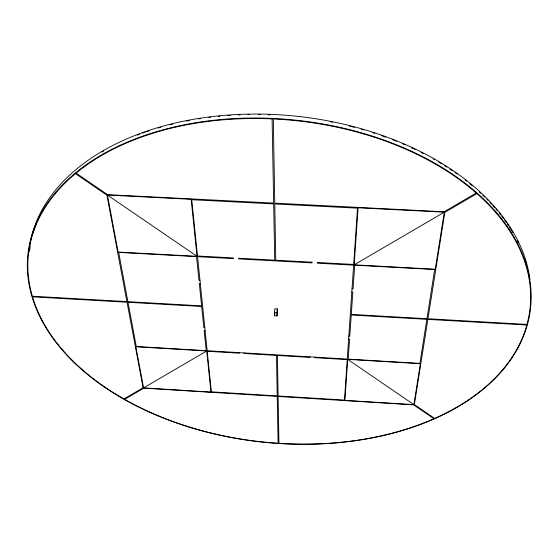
<?xml version="1.0" encoding="UTF-8"?>
<svg xmlns="http://www.w3.org/2000/svg" width="558" height="558" viewBox="0 0 558 558"><rect width="100%" height="100%" fill="white"/><g stroke="black" fill="none" stroke-linecap="round" stroke-linejoin="round"><path stroke-width="0.84" d="M309.899 356.841L309.885 357.406L277.41 355.467L278.114 395.964L344.474 400.072L347.222 359.631L314.607 357.685L314.621 357.12M347.711 359.38L344.907 400.351L413.876 404.627L420.341 363.704L347.711 359.38L413.876 404.627M354.184 264.82L358.09 207.799L444.28 212.179L435.268 269.214L354.184 264.82L444.28 212.179M276.991 315.919L277.347 308.923L274.864 308.776L274.452 312.633L274.515 315.779L276.991 315.919L277.347 308.923M274.515 315.779L274.843 312.696M143.566 387.88L206.732 350.975L210.945 392.058L143.566 387.88L135.859 346.755L206.732 350.975M107.429 195.049L191.157 199.304L197.009 256.31L118.108 252.042L107.429 195.049L197.009 256.31M199.98 280.311L198.969 280.255L196.528 256.631L118.687 252.418L127.887 301.662L201.612 305.861L199.311 283.583L200.315 283.638M352.028 288.758L353.061 288.814L354.693 265.203L434.682 269.535L426.94 318.709L351.296 314.391L352.83 292.134L351.805 292.078M274.452 312.633L276.942 312.78M204.821 327.713L203.858 327.658L201.675 306.488L128.005 302.29L136.271 346.497L206.237 350.668L204.165 330.643L205.121 330.699M348.82 336.104L349.789 336.16L351.254 315.019L426.842 319.336L419.909 363.391L348.206 359.122L349.587 339.138L348.617 339.083M239.403 352.642L239.438 353.207L207.227 351.289L211.363 391.828L277.221 395.908L276.468 355.411L244.118 353.486L244.083 352.921M272.095 118.394A252.767 161.841 6.1 0 0 64.63 352.726A252.767 161.841 6.1 0 0 500.707 372.458A252.767 161.841 6.1 0 0 272.702 118.422L272.095 118.449L273.657 203.105L107.582 194.658L76.118 173.133A251.428 161.053 6.1 0 1 272.102 118.924M28.953 252.181A251.986 162.043 6.1 0 1 276.559 114.634A251.986 162.043 6.1 0 1 529.933 279.418M29.637 250.563A250.514 161.102 6.1 0 1 30.167 246.483M32.999 233.328A250.514 161.102 6.1 0 1 35.998 224.302M41.871 211.412A250.514 161.102 6.1 0 1 43.161 209.048M330.845 121.916A250.626 161.248 6.1 0 1 332.547 122.251M349.28 126.024A250.626 161.248 6.1 0 1 350.926 126.436M351.791 126.659A250.626 161.248 6.1 0 1 354.379 127.329M361.27 129.226A250.626 161.248 6.1 0 1 363.844 129.965M372.367 132.574A250.626 161.248 6.1 0 1 374.906 133.397M381.616 135.678A250.626 161.248 6.1 0 1 385.766 137.156M392.323 139.626A250.626 161.248 6.1 0 1 396.361 141.23M402.73 143.873A250.626 161.248 6.1 0 1 405.08 144.892M411.267 147.668A250.626 161.248 6.1 0 1 415.054 149.446M420.99 152.362A250.626 161.248 6.1 0 1 423.445 153.617M433.099 158.835A250.626 161.248 6.1 0 1 434.675 159.727M438.574 162.008A250.626 161.248 6.1 0 1 441.65 163.864M444.684 165.747A250.626 161.248 6.1 0 1 446.93 167.177M449.887 169.102A250.626 161.248 6.1 0 1 452.071 170.567M454.937 172.541A250.626 161.248 6.1 0 1 457.058 174.033M465.233 180.122A250.626 161.248 6.1 0 1 466.551 181.155M469.773 183.749A250.626 161.248 6.1 0 1 472.284 185.835M102.079 151.985A250.619 161.234 6.1 0 1 103.607 151.092M137.268 135.127A250.619 161.234 6.1 0 1 139.598 134.241M142.729 133.09A250.619 161.234 6.1 0 1 145.115 132.246M146.712 131.695A250.619 161.234 6.1 0 1 149.132 130.879M158.179 128.033A250.619 161.234 6.1 0 1 160.69 127.301M170.05 124.783A250.619 161.234 6.1 0 1 172.638 124.141M186.672 121.065A250.619 161.234 6.1 0 1 189.336 120.556M198.941 118.896A250.619 161.234 6.1 0 1 200.587 118.645M208.943 117.473A250.619 161.234 6.1 0 1 210.631 117.264M218.297 116.413A250.619 161.234 6.1 0 1 220.012 116.245M227.79 115.583A250.619 161.234 6.1 0 1 230.398 115.401M238.266 114.962A250.619 161.234 6.1 0 1 240.024 114.885M247.947 114.648A250.619 161.234 6.1 0 1 249.705 114.62M258.535 114.592A250.619 161.234 6.1 0 1 260.3 114.613M268.231 114.802A250.619 161.234 6.1 0 1 269.988 114.864M479.427 192.105A250.535 161.136 6.1 0 1 480.787 193.361M482.796 195.258A250.535 161.136 6.1 0 1 484.769 197.169M486.709 199.094A250.535 161.136 6.1 0 1 487.978 200.392M489.847 202.345A250.535 161.136 6.1 0 1 491.682 204.305M492.881 205.623A250.535 161.136 6.1 0 1 494.646 207.604M495.804 208.936A250.535 161.136 6.1 0 1 497.499 210.938M499.152 212.947A250.535 161.136 6.1 0 1 500.756 214.963M501.802 216.309A250.535 161.136 6.1 0 1 503.337 218.331M504.341 219.685A250.535 161.136 6.1 0 1 506.273 222.398M507.215 223.758A250.535 161.136 6.1 0 1 508.582 225.795M509.475 227.148A250.535 161.136 6.1 0 1 512.823 232.581M517.189 240.582A250.535 161.136 6.1 0 1 518.375 243.002M524.862 259.247A250.535 161.136 6.1 0 1 526.082 263.299M311.999 262.183L311.985 262.888L238.671 258.919L238.629 258.214L274.71 260.168L273.671 203.9L191.75 199.729L197.497 255.989L233.411 257.929L233.453 258.633L197.567 256.687L207.164 350.717L347.257 359.066L353.632 265.148L317.244 263.174L317.265 262.469L353.681 264.443L357.504 208.162L274.787 203.956L275.764 260.223L311.999 262.183M427.853 319.392L414.35 404.55L434.619 418.416A251.205 160.774 6.1 0 0 526.78 325.035L427.853 319.392M444.824 212.375L427.951 318.764L526.954 324.407A251.351 160.948 6.1 0 0 476.909 193.64L444.824 212.375M143.106 387.747L123.946 398.949A251.184 160.739 6.1 0 1 32.531 296.842L127.036 302.234L143.106 387.747M476.197 193.012L444.112 211.775L274.773 203.161L273.315 118.98A251.442 161.067 6.1 0 1 476.197 193.012M143.797 388.152L124.629 399.34A251.093 160.62 6.1 0 0 278.093 443.247L277.228 396.417L143.797 388.152M126.917 301.606L32.35 296.214A251.323 160.92 6.1 0 1 75.456 173.678L106.913 195.181L126.917 301.606M413.652 404.871L278.121 396.473L278.93 443.303A251.1 160.634 6.1 0 0 433.922 418.73L413.652 404.871"/></g></svg>
